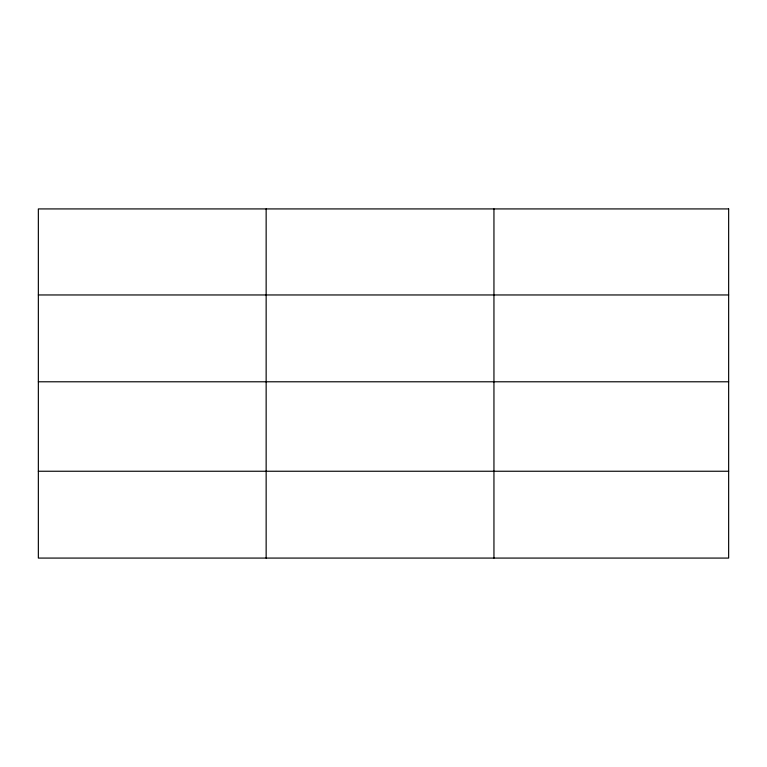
<?xml version="1.0" encoding="UTF-8"?>
<svg xmlns="http://www.w3.org/2000/svg" width="767" height="767" viewBox="0 0 767 767"><rect width="100%" height="100%" fill="white"/><g stroke="black" fill="none" stroke-linecap="round" stroke-linejoin="round"><path stroke-width="1.15" d="M38.35 294.959L728.65 294.959M38.35 381.784L728.65 381.784M38.35 471.245L728.65 471.245M493.948 208.921L493.948 558.079M266.149 208.921L266.149 558.079M728.65 208.921L38.35 208.921L38.35 558.079L728.65 558.079L728.65 208.921"/></g></svg>
